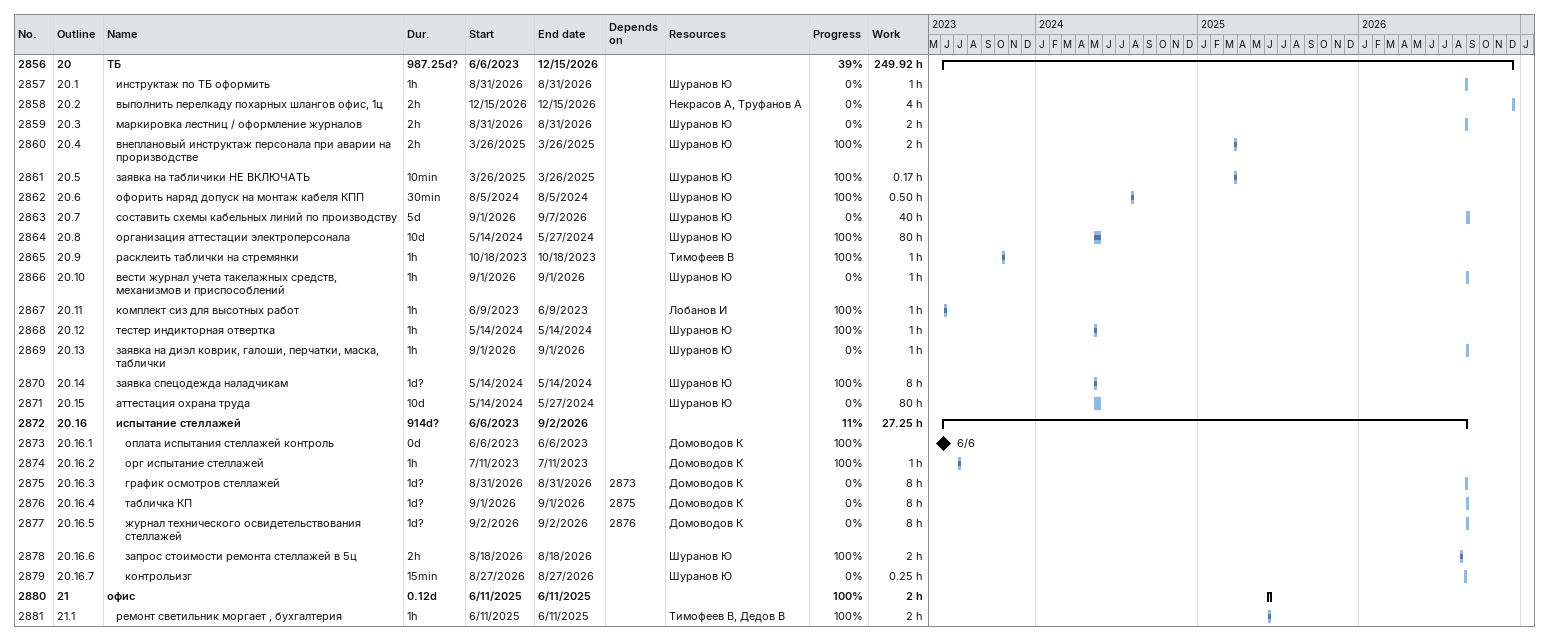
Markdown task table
| ID | WBS | Task | Duration | Start | Finish | Predecessors | Resources | % complete | Work (h) |
|---|---|---|---|---|---|---|---|---|---|
| 2856 | 20 | **ТБ** | 987.25d? | 2023-06-06 | 2026-12-15 |  |  | 39 | 249.92 |
| 2857 | 20.1 | инструктаж по ТБ оформить | 1h | 2026-08-31 | 2026-08-31 |  | Шуранов Ю | 0 | 1 |
| 2858 | 20.2 | выполнить перелкаду похарных шлангов офис, 1ц | 2h | 2026-12-15 | 2026-12-15 |  | Некрасов А, Труфанов А | 0 | 4 |
| 2859 | 20.3 | маркировка лестниц / оформление журналов | 2h | 2026-08-31 | 2026-08-31 |  | Шуранов Ю | 0 | 2 |
| 2860 | 20.4 | внеплановый инструктаж персонала при аварии на проризводстве | 2h | 2025-03-26 | 2025-03-26 |  | Шуранов Ю | 100 | 2 |
| 2861 | 20.5 | заявка на табличики НЕ ВКЛЮЧАТЬ | 10min | 2025-03-26 | 2025-03-26 |  | Шуранов Ю | 100 | 0.17 |
| 2862 | 20.6 | офорить наряд допуск на монтаж кабеля КПП | 30min | 2024-08-05 | 2024-08-05 |  | Шуранов Ю | 100 | 0.50 |
| 2863 | 20.7 | составить схемы кабельных линий по производству | 5d | 2026-09-01 | 2026-09-07 |  | Шуранов Ю | 0 | 40 |
| 2864 | 20.8 | организация аттестации электроперсонала | 10d | 2024-05-14 | 2024-05-27 |  | Шуранов Ю | 100 | 80 |
| 2865 | 20.9 | расклеить таблички на стремянки | 1h | 2023-10-18 | 2023-10-18 |  | Тимофеев В | 100 | 1 |
| 2866 | 20.10 | вести журнал учета такелажных средств, механизмов и приспособлений | 1h | 2026-09-01 | 2026-09-01 |  | Шуранов Ю | 0 | 1 |
| 2867 | 20.11 | комплект сиз для высотных работ | 1h | 2023-06-09 | 2023-06-09 |  | Лобанов И | 100 | 1 |
| 2868 | 20.12 | тестер индикторная отвертка | 1h | 2024-05-14 | 2024-05-14 |  | Шуранов Ю | 100 | 1 |
| 2869 | 20.13 | заявка на диэл коврик, галоши, перчатки, маска, таблички | 1h | 2026-09-01 | 2026-09-01 |  | Шуранов Ю | 0 | 1 |
| 2870 | 20.14 | заявка спецодежда наладчикам | 1d? | 2024-05-14 | 2024-05-14 |  | Шуранов Ю | 100 | 8 |
| 2871 | 20.15 | аттестация охрана труда | 10d | 2024-05-14 | 2024-05-27 |  | Шуранов Ю | 0 | 80 |
| 2872 | 20.16 | **испытание стеллажей** | 914d? | 2023-06-06 | 2026-09-02 |  |  | 11 | 27.25 |
| 2873 | 20.16.1 | оплата испытания стеллажей контроль | 0d | 2023-06-06 | 2023-06-06 |  | Домоводов К | 100 |  |
| 2874 | 20.16.2 | орг испытание стеллажей | 1h | 2023-07-11 | 2023-07-11 |  | Домоводов К | 100 | 1 |
| 2875 | 20.16.3 | график осмотров стеллажей | 1d? | 2026-08-31 | 2026-08-31 | 2873 | Домоводов К | 0 | 8 |
| 2876 | 20.16.4 | табличка КП | 1d? | 2026-09-01 | 2026-09-01 | 2875 | Домоводов К | 0 | 8 |
| 2877 | 20.16.5 | журнал технического освидетельствования стеллажей | 1d? | 2026-09-02 | 2026-09-02 | 2876 | Домоводов К | 0 | 8 |
| 2878 | 20.16.6 | запрос стоимости ремонта стеллажей в 5ц | 2h | 2026-08-18 | 2026-08-18 |  | Шуранов Ю | 100 | 2 |
| 2879 | 20.16.7 | контрольизг | 15min | 2026-08-27 | 2026-08-27 |  | Шуранов Ю | 0 | 0.25 |
| 2880 | 21 | **офис** | 0.12d | 2025-06-11 | 2025-06-11 |  |  | 100 | 2 |
| 2881 | 21.1 | ремонт светильник моргает , бухгалтерия | 1h | 2025-06-11 | 2025-06-11 |  | Тимофеев В, Дедов В | 100 | 2 |
